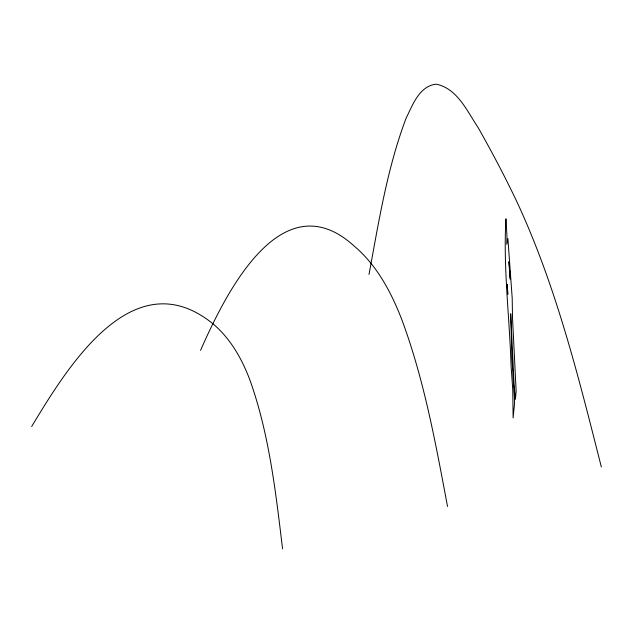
<?xml version="1.0" encoding="UTF-8"?>
<svg xmlns="http://www.w3.org/2000/svg" width="633" height="633" viewBox="0 0 633 633"><rect width="100%" height="100%" fill="white"/><g stroke="black" fill="none" stroke-linecap="round" stroke-linejoin="round"><path stroke-width="0.95" d="M369.007 274.445C378.771 221.795 387.127 168.331 406.172 118.031C412.724 104.896 419.299 86.064 436.2 84.165C457.35 88.462 467.099 111.147 478.026 127.415C491.651 151.461 504.588 175.911 516.473 200.875C556.027 285.538 578.475 376.801 601.35 467.019M200.542 350.373C224.541 295.943 280.917 179.384 354.266 246.142C377.07 265.409 391.336 292.525 401.947 319.966C424.245 380.148 435.71 443.622 447.523 506.495M31.65 426.5C64.526 372.362 127.637 265.884 204.633 317.655C227.176 332.42 241.315 356.608 250.407 381.406C269.373 435.251 275.743 492.458 282.571 548.835M514.415 397.16L514.582 403.174L513.118 417.946L512.77 389.865L511.053 365.55C509.518 316.35 503.132 267.569 505.949 218.82L506.97 236.299L506.796 244.267L507.888 238.546L512.2 298.175L512.508 317.695L516.14 391.147L515.404 399.352L514.051 384.112L510.704 313.754L511.875 357.835L514.415 397.152M510.016 276.447L508.948 261.682L510.222 279.066L510.016 276.447M507.397 287.145L507.175 284.249L507.793 294.242L507.397 287.145"/></g></svg>
